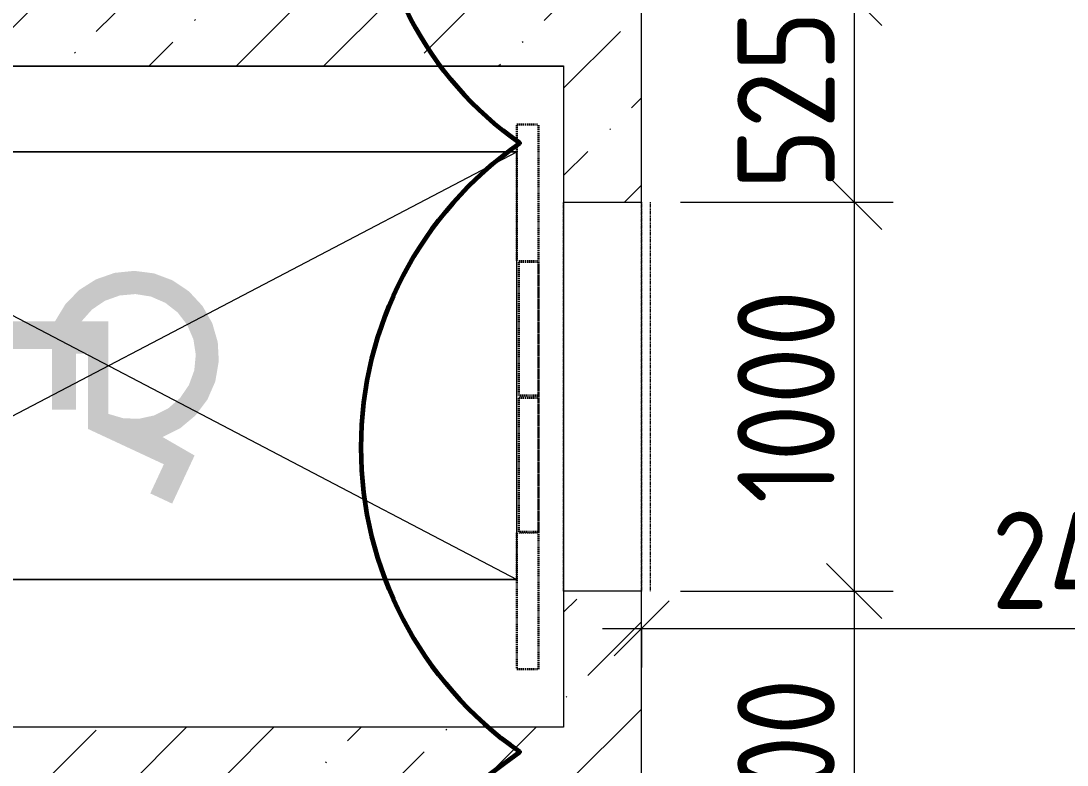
# Model space of a CAD drawing. Header units: millimetres. Extents: x -60946 to 138510, y -262288 to 24501.
# Drawn here: x -18285 to -15597, y -182021 to -180108 of the extents above; entities that cross this region are included whole.
import ezdxf

# ---------------------------------------------------------------- set-up
doc = ezdxf.new("R2010")
doc.units = ezdxf.units.MM
doc.linetypes.add('ADSK_Невидимые', pattern=[5, 3, -2])
doc.linetypes.add('ADSK_Штриховая_ш2 п1_5', pattern=[4.5, 3, -1.5])
for name, color, linetype, lineweight in [('2)Тип-3', 7, 'Continuous', 60), ('Двери', 7, 'Continuous', 9), ('Обобщенные модели', 7, 'ADSK_Невидимые', 18), ('Оборудование', 7, 'Continuous', 18), ('Перекрытие', 7, 'Continuous', 18), ('Размеры', 7, 'Continuous', 9), ('Стены наружные', 7, 'Continuous', 18)]:
    doc.layers.add(name, color=color, linetype=linetype, lineweight=lineweight)
doc.styles.add('GOST Common_2', font='', dxfattribs={"width": 0.9, "height": 250})
doc.styles.get('GOST Common_2').set_extended_font_data('GOST Common')
doc.dimstyles.new('ADSK_Основной_2_0_3', dxfattribs={"dimscale": 304.8, "dimtxt": 201.142999, "dimasz": 0.463911, "dimexe": 0.328084, "dimexo": 0.328084, "dimgap": 0.164042, "dimtad": 1, "dimdec": 3, "dimrnd": 0.001, "dimdsep": 46, "dimtxsty": 'GOST Common_2', "dimblk1": 'OBLIQUE', "dimblk2": 'OBLIQUE', "dimsah": 1, "dimcen": 0.09, "dimdle": 0.328084, "dimazin": 2, "dimtfac": 1, "dimtdec": 4, "dimtix": 1, "dimtmove": 0, "dimatfit": 3, "dimfxl": 1, "dimtvp": 1, "dimtolj": 1, "dimtzin": 0, "dimlwd": 20, "dimlwe": 20, "dimarcsym": 2})
pattern_1 = [(45, (9.36, -198628.46), (84.18955, 308.69595), [396.875, -79.375, 3.353, -76.022])]

# ---------------------------------------------------------------- blocks, each defined once
blk = doc.blocks.new('AS-Shakhta_lifta-GOST_5746-2003 - Лифт_3_2700х1700 проем 1000-883891-Кладочный план 4-го этажа')
at = {"layer": 'Оборудование'}
h = blk.add_hatch(color=256, dxfattribs=at)
h.paths.add_polyline_path([(354.7, 344.2), (231, 401.8), (183.6, 319.7), (160.7, 365.2), (128, 404.3), (87.2, 434.8), (40.6, 455.1), (-11.8, 464), (-60.4, 461.4), (-109.3, 447.2), (-153.5, 422), (-190.9, 387.4), (-219.3, 345.2), (-237.2, 297.5), (-243.7, 247), (-238.5, 196.4), (-221.7, 148.3), (-194.4, 105.3), (-157.9, 69.8), (-114.3, 43.6), (-114.3, -98), (-123.4, -111.8), (-128.8, -127.6), (-130, -144.1), (-127, -160.5), (-120, -175.5), (-109.5, -188.4), (-96, -198.1), (-80.6, -204.2), (-64.1, -206.2), (-47.6, -203.9), (-32.3, -197.6), (-19, -187.7), (-8.6, -174.7), (-1.8, -159.5), (0.9, -143.1), (-0.6, -126.6), (-6.2, -110.9), (-15.5, -97.2), (-28, -86.3), (-42.9, -78.8), (-42.9, 35.4), (113.5, 35.4), (113.5, 97.4), (-31, 97.4), (-31, 128.1), (162.8, 128.1), (253.6, 322.9), (328.5, 288)])
h.paths.add_polyline_path([(136.6, 258.9), (135.3, 218.6), (123.9, 180), (-114.3, 180), (-114.3, 111.7), (-144.4, 138.5), (-166.9, 171.9), (-180.4, 209.8), (-184, 249.9), (-177.6, 289.7), (-161.5, 326.6), (-136.7, 358.3), (-104.7, 382.9), (-67.7, 398.8), (-27.9, 404.9), (12.2, 401), (50, 387.2), (83.3, 364.5), (109.8, 334.2), (128, 298.2)])
at = {"layer": 'Обобщенные модели', "lineweight": 30}
for p, q in [((780, 1285), (-620, 1285)), ((-620, 1230), (-620, 1285)), ((-267, 1235), (-267, 1285)), ((-267, 1285), (77, 1285)), ((77, 1285), (77, 1235)), ((83, 1235), (83, 1285)), ((83, 1285), (427, 1285)), ((427, 1285), (427, 1235)), ((780, 1230), (780, 1285)), ((-270, 1230), (-620, 1230)), ((77, 1235), (-267, 1235)), ((427, 1235), (83, 1235)), ((430, 1230), (780, 1230))]:
    blk.add_line(p, q, dxfattribs=at)
at = {"layer": 'Обобщенные модели', "linetype": 'ADSK_Невидимые', "lineweight": 18}
for p, q in [((-270, 1235), (-270, 1285)), ((430, 1235), (430, 1285))]:
    blk.add_line(p, q, dxfattribs=at)
at = {"layer": 'Оборудование'}
for p, q in [((-770, -1350), (-770, 1350)), ((-550, -870), (-550, 1230)), ((550, -870), (-550, 1230)), ((-550, -870), (550, 1230)), ((550, 1230), (-550, 1230)), ((-550, 1230), (-550, -870)), ((550, 1230), (550, -870)), ((550, -870), (550, 1230))]:
    blk.add_line(p, q, dxfattribs=at)
blk = doc.blocks.new('ADSK_Дверь_Проем - ADSK_Дверь_Проем-1125809-Кладочный план 4-го этажа')
at = {"layer": 'Двери', "linetype": 'ADSK_Штриховая_ш2 п1_5'}
for p, q in [((-500, 100), (500, 100)), ((-500, -100), (500, -100))]:
    blk.add_line(p, q, dxfattribs=at)
blk = doc.blocks.new('ADSK_Дверь_Проем - ADSK_Дверь_Проем-2503678-Кладочный план 4-го этажа')
at = {"layer": 'Двери', "linetype": 'ADSK_Штриховая_ш2 п1_5'}
for p, q in [((-500, 11), (500, 11)), ((-500, -11), (500, -11))]:
    blk.add_line(p, q, dxfattribs=at)
blk = doc.blocks.new('_Oblique')
at = {"color": 0, "linetype": 'ByBlock', "lineweight": -2}
blk.add_line((-0.5, -0.5), (0.5, 0.5), dxfattribs=at)
blk = doc.blocks.new('*D6401')
at = {"layer": 'Defpoints', "color": 0, "transparency": 16777216}
for p in [(-16044.3, -180048.5), (-16690.6, -180573.5), (-16144.3, -180573.5)]:
    blk.add_point(p, dxfattribs=at)
at = {"layer": 'Размеры', "color": 0, "lineweight": 20, "transparency": 16777216}
for p, q in [((-16144.3, -180048.5), (-16144.3, -179907.1)), ((-16144.3, -180048.5), (-16244.3, -180048.5)), ((-16144.3, -180048.5), (-16144.3, -180573.5)), ((-16590.6, -180573.5), (-16044.3, -180573.5)), ((-16144.3, -180573.5), (-16144.3, -180714.9))]:
    blk.add_line(p, q, dxfattribs=at)
at = {"layer": 'Размеры', "color": 0, "lineweight": 20, "transparency": 16777216, "xscale": 141.4, "yscale": 141.4, "zscale": 141.4}
for p, rotation in [((-16144.3, -180048.5), 270), ((-16144.3, -180573.5), 90)]:
    blk.add_blockref('_Oblique', p, dxfattribs=dict(at, rotation=rotation))
at = {"layer": 'Размеры', "color": 0, "lineweight": 9, "transparency": 16777216, "insert": (-16319.3, -180311), "char_height": 250, "width": 454.106, "attachment_point": 5, "rotation": 90, "style": 'GOST Common_2'}
blk.add_mtext('\\A1;525', dxfattribs=at)
blk = doc.blocks.new('*D6402')
at = {"layer": 'Defpoints', "color": 0, "transparency": 16777216}
for p in [(-16690.6, -180573.5), (-16690.6, -181573.5), (-16144.3, -181573.5)]:
    blk.add_point(p, dxfattribs=at)
at = {"layer": 'Размеры', "color": 0, "lineweight": 20, "transparency": 16777216}
for p, q in [((-16144.3, -180473.5), (-16144.3, -181673.5)), ((-16590.6, -180573.5), (-16044.3, -180573.5)), ((-16590.6, -181573.5), (-16044.3, -181573.5))]:
    blk.add_line(p, q, dxfattribs=at)
at = {"layer": 'Размеры', "color": 0, "lineweight": 20, "transparency": 16777216, "xscale": 141.4, "yscale": 141.4, "zscale": 141.4}
for p, rotation in [((-16144.3, -180573.5), 90), ((-16144.3, -181573.5), 270)]:
    blk.add_blockref('_Oblique', p, dxfattribs=dict(at, rotation=rotation))
at = {"layer": 'Размеры', "color": 0, "lineweight": 9, "transparency": 16777216, "insert": (-16319.3, -181073.5), "char_height": 250, "width": 560.473, "attachment_point": 5, "rotation": 90, "style": 'GOST Common_2'}
blk.add_mtext('\\A1;1000', dxfattribs=at)
blk = doc.blocks.new('*D6403')
at = {"layer": 'Defpoints', "color": 0, "transparency": 16777216}
for p in [(-16690.6, -181573.5), (-16690.6, -182473.5), (-16144.3, -182473.5)]:
    blk.add_point(p, dxfattribs=at)
at = {"layer": 'Размеры', "color": 0, "lineweight": 20, "transparency": 16777216}
for p, q in [((-16144.3, -181473.5), (-16144.3, -182573.5)), ((-16590.6, -181573.5), (-16044.3, -181573.5)), ((-16590.6, -182473.5), (-16044.3, -182473.5))]:
    blk.add_line(p, q, dxfattribs=at)
at = {"layer": 'Размеры', "color": 0, "lineweight": 20, "transparency": 16777216, "xscale": 141.4, "yscale": 141.4, "zscale": 141.4}
for p, rotation in [((-16144.3, -181573.5), 90), ((-16144.3, -182473.5), 270)]:
    blk.add_blockref('_Oblique', p, dxfattribs=dict(at, rotation=rotation))
at = {"layer": 'Размеры', "color": 0, "lineweight": 9, "transparency": 16777216, "insert": (-16319.3, -182023.5), "char_height": 250, "width": 454.106, "attachment_point": 5, "rotation": 90, "style": 'GOST Common_2'}
blk.add_mtext('\\A1;900', dxfattribs=at)
blk = doc.blocks.new('*D6406')
at = {"layer": 'Defpoints', "color": 0, "transparency": 16777216}
for p in [(-14290.6, -181048.5), (-16690.6, -181569.5), (-14290.6, -181669.5)]:
    blk.add_point(p, dxfattribs=at)
at = {"layer": 'Размеры', "color": 0, "lineweight": 20, "transparency": 16777216}
for p, q in [((-14290.6, -181148.5), (-14290.6, -181769.5)), ((-16790.6, -181669.5), (-14190.6, -181669.5)), ((-16690.6, -181669.5), (-16690.6, -181769.5))]:
    blk.add_line(p, q, dxfattribs=at)
at = {"layer": 'Размеры', "color": 0, "lineweight": 20, "transparency": 16777216, "xscale": 141.4, "yscale": 141.4, "zscale": 141.4, "rotation": 180}
blk.add_blockref('_Oblique', (-16690.6, -181669.5), dxfattribs=at)
at = {"layer": 'Размеры', "color": 0, "lineweight": 20, "transparency": 16777216, "xscale": 141.4, "yscale": 141.4, "zscale": 141.4}
blk.add_blockref('_Oblique', (-14290.6, -181669.5), dxfattribs=at)
at = {"layer": 'Размеры', "color": 0, "lineweight": 9, "transparency": 16777216, "insert": (-15490.6, -181494.5), "char_height": 250, "width": 625.93, "attachment_point": 5, "style": 'GOST Common_2'}
blk.add_mtext('\\A1;2400', dxfattribs=at)

msp = doc.modelspace()

# ---------------------------------------------------------------- hatches: boundary and pattern name
at = {"layer": 'Стены наружные', "lineweight": 9}
h = msp.add_hatch(dxfattribs=at)
h.set_pattern_fill('FP_2', color=256, style=0, pattern_type=2)
h.set_pattern_definition(pattern_1)
h.paths.add_polyline_path([(-19590.6385, -180223.4914), (-16890.6385, -180223.4914), (-16890.6385, -180023.4914), (-19590.6385, -180023.4914)])
h = msp.add_hatch(dxfattribs=at)
h.set_pattern_fill('FP_2', color=256, style=0, pattern_type=2)
h.set_pattern_definition(pattern_1)
h.paths.add_polyline_path([(-16690.6385, -183823.4914), (-16690.6385, -183473.4914), (-16890.6385, -183473.4914), (-16890.6385, -183823.4914)])
h.paths.add_polyline_path([(-16890.6385, -182473.4914), (-16690.6385, -182473.4914), (-16690.6385, -181573.4914), (-16890.6385, -181573.4914), (-16890.6385, -182123.4914)])
h.paths.add_polyline_path([(-16690.6385, -180573.4914), (-16690.6385, -180023.4914), (-16890.6385, -180023.4914), (-16890.6385, -180573.4914)])
h = msp.add_hatch(dxfattribs=at)
h.set_pattern_fill('FP_2', color=256, style=0, pattern_type=2)
h.set_pattern_definition(pattern_1)
h.paths.add_polyline_path([(-19590.6385, -182123.4914), (-16890.6385, -182123.4914), (-16890.6385, -181923.4914), (-19590.6385, -181923.4914)])

# ---------------------------------------------------------------- linework, layer by layer
at = {"layer": '2)Тип-3', "color": 5}
msp.add_lwpolyline([(-17003.4765, -184522.0521, -0.52056705), (-17003.4765, -181986.966, -0.52056705), (-17003.4765, -180421.8809, -0.52056705), (-17003.4765, -178961.3969, -0.52056705), (-15483.9026, -178511.0533, -0.52056705), (-12812.4792, -178511.0533, -0.52056705), (-10437.8945, -178511.0533, -0.52056705), (-10344.504, -179918.8617, -0.52056705), (-10344.504, -181744.4978, -0.52056705), (-10344.504, -184451.9191, -0.52056705), (-12410.3345, -184522.0521, -0.52056705), (-14916.2912, -184522.0521, -0.52056705)], format="xyb", close=True, dxfattribs=at)
at = {"layer": 'Перекрытие'}
msp.add_line((-16890.6385, -180573.4914), (-16890.6385, -181573.4914), dxfattribs=at)
at = {"layer": 'Стены наружные', "lineweight": 9}
for p, q in [((-16690.6385, -180573.4914), (-16690.6385, -180048.4914)), ((-19590.6385, -180223.4914), (-16890.6385, -180223.4914)), ((-16890.6385, -180223.4914), (-16890.6385, -180573.4914)), ((-16890.6385, -180573.4914), (-16690.6385, -180573.4914)), ((-16890.6385, -181573.4914), (-16890.6385, -181923.4914)), ((-16690.6385, -181573.4914), (-16890.6385, -181573.4914)), ((-16690.6385, -182473.4914), (-16690.6385, -181573.4914)), ((-16890.6385, -181923.4914), (-19590.6385, -181923.4914))]:
    msp.add_line(p, q, dxfattribs=at)

# ---------------------------------------------------------------- block references
at = {"layer": 'Двери'}
for name, p, rotation in [('ADSK_Дверь_Проем - ADSK_Дверь_Проем-1125809-Кладочный план 4-го этажа', (-16790.6385, -181073.4914), 90.00000000000026), ('ADSK_Дверь_Проем - ADSK_Дверь_Проем-2503678-Кладочный план 4-го этажа', (-16679.6385, -181073.4914), 270.0000000000002)]:
    msp.add_blockref(name, p, dxfattribs=dict(at, rotation=rotation))
at = {"layer": 'Оборудование', "rotation": 270.0000000000001}
msp.add_blockref('AS-Shakhta_lifta-GOST_5746-2003 - Лифт_3_2700х1700 проем 1000-883891-Кладочный план 4-го этажа', (-18240.6385, -180993.8914), dxfattribs=at)

# ---------------------------------------------------------------- dimensions: what is measured, and where the dimension line sits
at = {"layer": 'Размеры', "lineweight": 9}
for base, p1, p2, override, picture, middle in [((-16144.2967, -180573.4914), (-16044.3118, -180048.4914), (-16690.6385, -180573.4914), {"dimpost": '<>', "dimfxl": 832.684307}, '*D6401', (-16319.2967, -180310.9914)), ((-16144.2967, -181573.4914), (-16690.6385, -180573.4914), (-16690.6385, -181573.4914), {"dimpost": '<>', "dimfxl": 1000}, '*D6402', (-16319.2967, -181073.4914)), ((-16144.2967, -182473.4914), (-16690.6385, -181573.4914), (-16690.6385, -182473.4914), {"dimpost": '<>', "dimfxl": 900}, '*D6403', (-16319.2967, -182023.4914))]:
    dim = msp.add_linear_dim(base=base, p1=p1, p2=p2, angle=90, dimstyle='ADSK_Основной_2_0_3', override=override, dxfattribs=at)
    dim.commit()
    dim.dimension.update_dxf_attribs({"geometry": picture, "text_midpoint": middle})
dim = msp.add_linear_dim(base=(-14290.6385, -181669.453), p1=(-16690.6385, -181569.4681), p2=(-14290.6385, -181048.4914), dimstyle='ADSK_Основной_2_0_3', override={"dimpost": '<>', "dimfxl": 2455.894283}, dxfattribs=at)
dim.commit()
dim.dimension.update_dxf_attribs({"geometry": '*D6406', "text_midpoint": (-15490.6385, -181494.453)})

doc.saveas('drawing.dxf')
